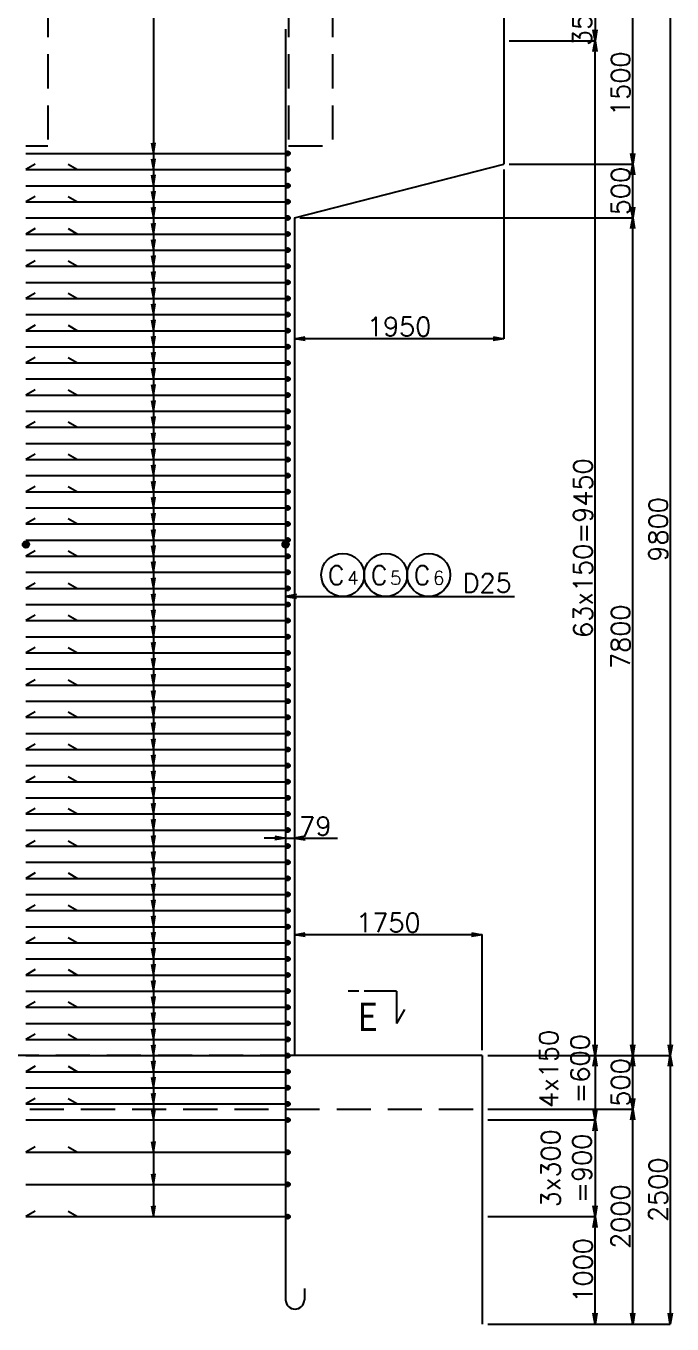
# Model space of a CAD drawing. Header units: millimetres. Extents: x -19525 to 20025, y -14225 to 14225.
# Drawn here: x -13000 to -6983, y -3950 to 8137 of the extents above; entities that cross this region are included whole.
import ezdxf

# ---------------------------------------------------------------- set-up
doc = ezdxf.new("R2010")
doc.units = ezdxf.units.MM
doc.header["$PDMODE"] = 35
doc.linetypes.add('HIDDEN2', pattern=[4.7625, 3.175, -1.5875])
for name, color, linetype in [('DIM-01', 2, 'Continuous'), ('DIM-02', 2, 'Continuous'), ('GAIKEI-01', 7, 'Continuous'), ('TEKKIN-01', 3, 'Continuous'), ('TEKKIN-02', 4, 'Continuous'), ('TEKKIN-03', 6, 'Continuous'), ('TEXT-01', 4, 'Continuous')]:
    doc.layers.add(name, color=color, linetype=linetype)
doc.styles.get("Standard").update_dxf_attribs({"font": 'txt.shx', "bigfont": 'bigfont.shx'})
doc.dimstyles.get("Standard").update_dxf_attribs({"dimscale": 50, "dimtxt": 3.5, "dimasz": 2, "dimexe": 0, "dimexo": 1, "dimgap": 0.5, "dimtad": 1, "dimdec": 0, "dimzin": 0, "dimdsep": 46, "dimtxsty": 'Standard', "dimblk1": 'OPEN', "dimblk2": 'OPEN', "dimsah": 1, "dimcen": 0, "dimclrd": 2, "dimclre": 2, "dimclrt": 6, "dimaunit": 1, "dimadec": 0, "dimazin": 0, "dimtfac": 1, "dimtdec": 4, "dimtix": 1, "dimtofl": 0, "dimtmove": 2, "dimatfit": 3, "dimldrblk": 'OPEN', "dimfxl": 0, "dimtolj": 1, "dimtzin": 0, "dimarcsym": 0})

# ---------------------------------------------------------------- blocks, each defined once
blk = doc.blocks.new('_OPEN')
at = {"color": 0, "linetype": 'ByBlock'}
for p, q in [((-1, 0.17), (0, 0)), ((0, 0), (-1, -0.17)), ((0, 0), (-1, 0))]:
    blk.add_line(p, q, dxfattribs=at)
blk = doc.blocks.new('*D15')
at = {"color": 2, "linetype": 'ByBlock'}
for p, q in [((-8500, 8350), (-7000, 8350)), ((-7000, 8250), (-7000, -1350)), ((-8700, -1450), (-7000, -1450))]:
    blk.add_line(p, q, dxfattribs=at)
at = {"layer": 'DEFPOINTS', "color": 0, "linetype": 'ByBlock'}
for p in [(-8550, 8350), (-8750, -1450), (-7000, -1450)]:
    blk.add_point(p, dxfattribs=at)
at = {"color": 2, "linetype": 'ByBlock', "xscale": 100, "yscale": 100, "zscale": 100}
for p, rotation in [((-7000, 8350), 90.00000000000006), ((-7000, -1450), 270.0000000000001)]:
    blk.add_blockref('_OPEN', p, dxfattribs=dict(at, rotation=rotation))
at = {"color": 6, "linetype": 'ByBlock', "insert": (-7112.5, 3450), "char_height": 175, "attachment_point": 5, "rotation": 90}
blk.add_mtext('\\A1;9800', dxfattribs=at)
blk = doc.blocks.new('*D16')
at = {"color": 2, "linetype": 'ByBlock'}
for p, q in [((-8700, -1450), (-7000, -1450)), ((-7000, -1550), (-7000, -3850)), ((-8700, -3950), (-7000, -3950))]:
    blk.add_line(p, q, dxfattribs=at)
at = {"layer": 'DEFPOINTS', "color": 0, "linetype": 'ByBlock'}
for p in [(-8750, -1450), (-8750, -3950), (-7000, -3950)]:
    blk.add_point(p, dxfattribs=at)
at = {"color": 2, "linetype": 'ByBlock', "xscale": 100, "yscale": 100, "zscale": 100}
for p, rotation in [((-7000, -1450), 90.00000000000006), ((-7000, -3950), 270.0000000000001)]:
    blk.add_blockref('_OPEN', p, dxfattribs=dict(at, rotation=rotation))
at = {"color": 6, "linetype": 'ByBlock', "insert": (-7112.5, -2700), "char_height": 175, "attachment_point": 5, "rotation": 90}
blk.add_mtext('\\A1;2500', dxfattribs=at)
blk = doc.blocks.new('*D56')
at = {"color": 2, "linetype": 'ByBlock'}
blk.add_line((-7350, 6950), (-7350, 8250), dxfattribs=at)
at = {"layer": 'DEFPOINTS', "color": 0, "linetype": 'ByBlock'}
for p in [(-8550, 8350), (-7350, 8350), (-8550, 6850)]:
    blk.add_point(p, dxfattribs=at)
at = {"color": 2, "linetype": 'ByBlock', "xscale": 100, "yscale": 100, "zscale": 100}
for p, rotation in [((-7350, 8350), 90.00000000000006), ((-7350, 6850), 270.0000000000001)]:
    blk.add_blockref('_OPEN', p, dxfattribs=dict(at, rotation=rotation))
at = {"color": 6, "linetype": 'ByBlock', "insert": (-7462.5, 7600), "char_height": 175, "attachment_point": 5, "rotation": 90}
blk.add_mtext('\\A1;1500', dxfattribs=at)
blk = doc.blocks.new('*D55')
at = {"color": 2, "linetype": 'ByBlock'}
for p, q in [((-10450, 6350), (-7350, 6350)), ((-7350, -1350), (-7350, 6250))]:
    blk.add_line(p, q, dxfattribs=at)
at = {"layer": 'DEFPOINTS', "color": 0, "linetype": 'ByBlock'}
for p in [(-10500, 6350), (-7350, 6350), (-8750, -1450)]:
    blk.add_point(p, dxfattribs=at)
at = {"color": 2, "linetype": 'ByBlock', "xscale": 100, "yscale": 100, "zscale": 100}
for p, rotation in [((-7350, 6350), 90.00000000000006), ((-7350, -1450), 270.0000000000001)]:
    blk.add_blockref('_OPEN', p, dxfattribs=dict(at, rotation=rotation))
at = {"color": 6, "linetype": 'ByBlock', "insert": (-7462.5, 2450), "char_height": 175, "attachment_point": 5, "rotation": 90}
blk.add_mtext('\\A1;7800', dxfattribs=at)
blk = doc.blocks.new('*D54')
at = {"color": 2, "linetype": 'ByBlock'}
for p, q in [((-7350, -1850), (-7350, -1550)), ((-8700, -1950), (-7350, -1950))]:
    blk.add_line(p, q, dxfattribs=at)
at = {"layer": 'DEFPOINTS', "color": 0, "linetype": 'ByBlock'}
for p in [(-8750, -1450), (-7350, -1450), (-8750, -1950)]:
    blk.add_point(p, dxfattribs=at)
at = {"color": 2, "linetype": 'ByBlock', "xscale": 100, "yscale": 100, "zscale": 100}
for p, rotation in [((-7350, -1450), 90.00000000000006), ((-7350, -1950), 270.0000000000001)]:
    blk.add_blockref('_OPEN', p, dxfattribs=dict(at, rotation=rotation))
at = {"color": 6, "linetype": 'ByBlock', "insert": (-7462.5, -1700), "char_height": 175, "attachment_point": 5, "rotation": 90}
blk.add_mtext('\\A1;500', dxfattribs=at)
blk = doc.blocks.new('*D53')
at = {"color": 2, "linetype": 'ByBlock'}
blk.add_line((-7350, -3850), (-7350, -2050), dxfattribs=at)
at = {"layer": 'DEFPOINTS', "color": 0, "linetype": 'ByBlock'}
for p in [(-8750, -1950), (-7350, -1950), (-8750, -3950)]:
    blk.add_point(p, dxfattribs=at)
at = {"color": 2, "linetype": 'ByBlock', "xscale": 100, "yscale": 100, "zscale": 100}
for p, rotation in [((-7350, -1950), 90.00000000000006), ((-7350, -3950), 270.0000000000001)]:
    blk.add_blockref('_OPEN', p, dxfattribs=dict(at, rotation=rotation))
at = {"color": 6, "linetype": 'ByBlock', "insert": (-7462.5, -2950), "char_height": 175, "attachment_point": 5, "rotation": 90}
blk.add_mtext('\\A1;2000', dxfattribs=at)
blk = doc.blocks.new('*D57')
at = {"color": 2, "linetype": 'ByBlock'}
for p, q in [((-8500, 6850), (-7350, 6850)), ((-7350, 6450), (-7350, 6750))]:
    blk.add_line(p, q, dxfattribs=at)
at = {"layer": 'DEFPOINTS', "color": 0, "linetype": 'ByBlock'}
for p in [(-8550, 6850), (-7350, 6850), (-10500, 6350)]:
    blk.add_point(p, dxfattribs=at)
at = {"color": 2, "linetype": 'ByBlock', "xscale": 100, "yscale": 100, "zscale": 100}
for p, rotation in [((-7350, 6850), 90.00000000000006), ((-7350, 6350), 270.0000000000001)]:
    blk.add_blockref('_OPEN', p, dxfattribs=dict(at, rotation=rotation))
at = {"color": 6, "linetype": 'ByBlock', "insert": (-7462.5, 6600), "char_height": 175, "attachment_point": 5, "rotation": 90}
blk.add_mtext('\\A1;500', dxfattribs=at)
blk = doc.blocks.new('*D77')
at = {"color": 2, "linetype": 'ByBlock'}
blk.add_line((-7700, 8250), (-7700, 8100), dxfattribs=at)
at = {"layer": 'DEFPOINTS', "color": 0, "linetype": 'ByBlock'}
for p in [(-8550, 8350), (-8550, 8000), (-7700, 8000)]:
    blk.add_point(p, dxfattribs=at)
at = {"color": 2, "linetype": 'ByBlock', "xscale": 100, "yscale": 100, "zscale": 100}
for p, rotation in [((-7700, 8350), 90.00000000000006), ((-7700, 8000), 270.0000000000001)]:
    blk.add_blockref('_OPEN', p, dxfattribs=dict(at, rotation=rotation))
at = {"color": 6, "linetype": 'ByBlock', "insert": (-7821, 8175), "char_height": 175, "attachment_point": 5, "rotation": 90}
blk.add_mtext('\\A1;350', dxfattribs=at)
blk = doc.blocks.new('*D76')
at = {"color": 2, "linetype": 'ByBlock'}
for p, q in [((-8500, 8000), (-7700, 8000)), ((-7700, -1350), (-7700, 7900))]:
    blk.add_line(p, q, dxfattribs=at)
at = {"layer": 'DEFPOINTS', "color": 0, "linetype": 'ByBlock'}
for p in [(-8550, 8000), (-7700, 8000), (-8750, -1450)]:
    blk.add_point(p, dxfattribs=at)
at = {"color": 2, "linetype": 'ByBlock', "xscale": 100, "yscale": 100, "zscale": 100}
for p, rotation in [((-7700, 8000), 90.00000000000006), ((-7700, -1450), 270.0000000000001)]:
    blk.add_blockref('_OPEN', p, dxfattribs=dict(at, rotation=rotation))
at = {"color": 6, "linetype": 'ByBlock', "insert": (-7812.5, 3275), "char_height": 175, "attachment_point": 5, "rotation": 90}
blk.add_mtext('\\A1;63x150=9450', dxfattribs=at)
blk = doc.blocks.new('*D75')
at = {"color": 2, "linetype": 'ByBlock'}
blk.add_line((-7700, -1550), (-7700, -1950), dxfattribs=at)
at = {"layer": 'DEFPOINTS', "color": 0, "linetype": 'ByBlock'}
for p in [(-8750, -1450), (-8750, -2050), (-7700, -2050)]:
    blk.add_point(p, dxfattribs=at)
at = {"color": 2, "linetype": 'ByBlock', "xscale": 100, "yscale": 100, "zscale": 100}
for p, rotation in [((-7700, -1450), 90.00000000000006), ((-7700, -2050), 270.0000000000001)]:
    blk.add_blockref('_OPEN', p, dxfattribs=dict(at, rotation=rotation))
at = {"color": 6, "linetype": 'ByBlock', "insert": (-7985, -1574), "char_height": 175, "attachment_point": 5, "rotation": 90}
blk.add_mtext('\\A1;4x150\\P=600', dxfattribs=at)
blk = doc.blocks.new('*D74')
at = {"color": 2, "linetype": 'ByBlock'}
for p, q in [((-8700, -2050), (-7700, -2050)), ((-7700, -2150), (-7700, -2850))]:
    blk.add_line(p, q, dxfattribs=at)
at = {"layer": 'DEFPOINTS', "color": 0, "linetype": 'ByBlock'}
for p in [(-8750, -2050), (-8750, -2950), (-7700, -2950)]:
    blk.add_point(p, dxfattribs=at)
at = {"color": 2, "linetype": 'ByBlock', "xscale": 100, "yscale": 100, "zscale": 100}
for p, rotation in [((-7700, -2050), 90.00000000000006), ((-7700, -2950), 270.0000000000001)]:
    blk.add_blockref('_OPEN', p, dxfattribs=dict(at, rotation=rotation))
at = {"color": 6, "linetype": 'ByBlock', "insert": (-7968, -2500), "char_height": 175, "attachment_point": 5, "rotation": 90}
blk.add_mtext('\\A1;3x300\\P=900', dxfattribs=at)
blk = doc.blocks.new('*D73')
at = {"color": 2, "linetype": 'ByBlock'}
for p, q in [((-8700, -2950), (-7700, -2950)), ((-7700, -3850), (-7700, -3050))]:
    blk.add_line(p, q, dxfattribs=at)
at = {"layer": 'DEFPOINTS', "color": 0, "linetype": 'ByBlock'}
for p in [(-8750, -2950), (-7700, -2950), (-8750, -3950)]:
    blk.add_point(p, dxfattribs=at)
at = {"color": 2, "linetype": 'ByBlock', "xscale": 100, "yscale": 100, "zscale": 100}
for p, rotation in [((-7700, -2950), 90.00000000000006), ((-7700, -3950), 270.0000000000001)]:
    blk.add_blockref('_OPEN', p, dxfattribs=dict(at, rotation=rotation))
at = {"color": 6, "linetype": 'ByBlock', "insert": (-7812.5, -3450), "char_height": 175, "attachment_point": 5, "rotation": 90}
blk.add_mtext('\\A1;1000', dxfattribs=at)
blk = doc.blocks.new('*D120')
at = {"color": 2, "linetype": 'ByBlock'}
for p, q in [((-8550, 6800), (-8550, 5225)), ((-8650, 5225), (-10400, 5225))]:
    blk.add_line(p, q, dxfattribs=at)
at = {"layer": 'DEFPOINTS', "color": 0, "linetype": 'ByBlock'}
for p in [(-8550, 6850), (-10500, 6350), (-10500, 5225)]:
    blk.add_point(p, dxfattribs=at)
at = {"color": 2, "linetype": 'ByBlock', "xscale": 100, "yscale": 100, "zscale": 100, "rotation": 180}
blk.add_blockref('_OPEN', (-10500, 5225), dxfattribs=at)
at = {"color": 2, "linetype": 'ByBlock', "xscale": 100, "yscale": 100, "zscale": 100}
blk.add_blockref('_OPEN', (-8550, 5225), dxfattribs=at)
at = {"color": 6, "linetype": 'ByBlock', "insert": (-9525, 5337.5), "char_height": 175, "attachment_point": 5}
blk.add_mtext('\\A1;1950', dxfattribs=at)
blk = doc.blocks.new('*D122')
at = {"color": 2, "linetype": 'ByBlock'}
for p, q in [((-8850, -325), (-10400, -325)), ((-8750, -1400), (-8750, -325))]:
    blk.add_line(p, q, dxfattribs=at)
at = {"layer": 'DEFPOINTS', "color": 0, "linetype": 'ByBlock'}
for p in [(-10500, -325), (-10500, -1450), (-8750, -1450)]:
    blk.add_point(p, dxfattribs=at)
at = {"color": 2, "linetype": 'ByBlock', "xscale": 100, "yscale": 100, "zscale": 100, "rotation": 180}
blk.add_blockref('_OPEN', (-10500, -325), dxfattribs=at)
at = {"color": 2, "linetype": 'ByBlock', "xscale": 100, "yscale": 100, "zscale": 100}
blk.add_blockref('_OPEN', (-8750, -325), dxfattribs=at)
at = {"color": 6, "linetype": 'ByBlock', "insert": (-9625, -212.5), "char_height": 175, "attachment_point": 5}
blk.add_mtext('\\A1;1750', dxfattribs=at)
blk = doc.blocks.new('*D128')
at = {"layer": 'DEFPOINTS', "color": 0, "linetype": 'ByBlock'}
for p in [(-10582, 575), (-10582, 575), (-10500, 575)]:
    blk.add_point(p, dxfattribs=at)
at = {"color": 6, "linetype": 'ByBlock', "insert": (-10305, 687), "char_height": 175, "attachment_point": 5}
blk.add_mtext('\\A1;79', dxfattribs=at)

msp = doc.modelspace()

# ---------------------------------------------------------------- linework, layer by layer
at = {"layer": 'DIM-01'}
for p, q in [((-10582, 575), (-10782, 575)), ((-10582, 575), (-10500, 575)), ((-10500, 575), (-10100, 575))]:
    msp.add_line(p, q, dxfattribs=at)
at = {"layer": 'DIM-02', "ltscale": 100}
for p, q in [((-11812.5, 8850), (-11812.5, -2950)), ((-10582, 2825), (-10250, 2825))]:
    msp.add_line(p, q, dxfattribs=at)
at = {"layer": 'DIM-02'}
msp.add_line((-10250, 2825), (-8450, 2825), dxfattribs=at)
for centre in [(-10050, 3025), (-9650, 3025), (-9250, 3025)]:
    msp.add_circle(centre, 200, dxfattribs=at)
at = {"layer": 'GAIKEI-01', "linetype": 'HIDDEN2', "ltscale": 100}
for p, q in [((-12795, 8350), (-12795, 7020)), ((-10555, 8350), (-10555, 7020)), ((-10145, 8350), (-10145, 7020)), ((-13000, 7020), (-12795, 7020)), ((-10555, 7020), (-10145, 7020)), ((-10500, -1450), (-15500, -1450)), ((-17250, -1950), (-8750, -1950))]:
    msp.add_line(p, q, dxfattribs=at)
at = {"layer": 'GAIKEI-01', "ltscale": 100}
for p, q in [((-8550, 8350), (-8550, 6850)), ((-10500, 6350), (-8550, 6850)), ((-10500, 6350), (-10500, -1450)), ((-8750, -1450), (-10500, -1450)), ((-8750, -1450), (-8750, -3950))]:
    msp.add_line(p, q, dxfattribs=at)
at = {"layer": 'TEKKIN-01'}
for centre, radius in [((-10562, 6950), 20), ((-10562, 6950), 10), ((-10562, 6800), 20), ((-10562, 6800), 10), ((-10562, 6650), 20), ((-10562, 6650), 10), ((-10562, 6500), 20), ((-10562, 6500), 10), ((-10562, 6350), 20), ((-10562, 6350), 10), ((-10562, 6200), 20), ((-10562, 6200), 10), ((-10562, 6050), 20), ((-10562, 6050), 10), ((-10562, 5900), 20), ((-10562, 5900), 10), ((-10562, 5750), 20), ((-10562, 5750), 10), ((-10562, 5600), 20), ((-10562, 5600), 10), ((-10562, 5450), 20), ((-10562, 5450), 10), ((-10562, 5300), 20), ((-10562, 5300), 10), ((-10562, 5150), 20), ((-10562, 5150), 10), ((-10562, 5000), 20), ((-10562, 5000), 10), ((-10562, 4850), 20), ((-10562, 4850), 10), ((-10562, 4700), 20), ((-10562, 4700), 10), ((-10562, 4550), 20), ((-10562, 4550), 10), ((-10562, 4400), 20), ((-10562, 4400), 10), ((-10562, 4250), 20), ((-10562, 4250), 10), ((-10562, 4100), 20), ((-10562, 4100), 10), ((-10562, 3950), 20), ((-10562, 3950), 10), ((-10562, 3800), 20), ((-10562, 3800), 10), ((-10562, 3650), 20), ((-10562, 3650), 10), ((-10562, 3500), 20), ((-10562, 3500), 10), ((-10562, 3350), 20), ((-10562, 3350), 10), ((-10562, 3200), 20), ((-10562, 3200), 10), ((-10562, 3050), 20), ((-10562, 3050), 10), ((-10562, 2900), 20), ((-10562, 2900), 10), ((-10562, 2750), 20), ((-10562, 2750), 10), ((-10562, 2600), 20), ((-10562, 2600), 10), ((-10562, 2450), 20), ((-10562, 2450), 10), ((-10562, 2300), 20), ((-10562, 2300), 10), ((-10562, 2150), 20), ((-10562, 2150), 10), ((-10562, 2000), 20), ((-10562, 2000), 10), ((-10562, 1850), 20), ((-10562, 1850), 10), ((-10562, 1700), 20), ((-10562, 1700), 10), ((-10562, 1550), 20), ((-10562, 1550), 10), ((-10562, 1400), 20), ((-10562, 1400), 10), ((-10562, 1250), 20), ((-10562, 1250), 10), ((-10562, 1100), 20), ((-10562, 1100), 10), ((-10562, 950), 20), ((-10562, 950), 10), ((-10562, 800), 20), ((-10562, 800), 10), ((-10562, 650), 20), ((-10562, 650), 10), ((-10562, 500), 20), ((-10562, 500), 10), ((-10562, 350), 20), ((-10562, 350), 10), ((-10562, 200), 20), ((-10562, 200), 10), ((-10562, 50), 20), ((-10562, 50), 10), ((-10562, -100), 20), ((-10562, -100), 10), ((-10562, -250), 20), ((-10562, -250), 10), ((-10562, -400), 20), ((-10562, -400), 10), ((-10562, -550), 20), ((-10562, -550), 10), ((-10562, -700), 20), ((-10562, -700), 10), ((-10562, -850), 20), ((-10562, -850), 10), ((-10562, -1000), 20), ((-10562, -1000), 10), ((-10562, -1150), 20), ((-10562, -1150), 10), ((-10562, -1300), 20), ((-10562, -1300), 10), ((-10562, -1450), 20), ((-10562, -1450), 10), ((-10562, -1600), 20), ((-10562, -1600), 10), ((-10562, -1750), 20), ((-10562, -1750), 10), ((-10562, -1900), 20), ((-10562, -1900), 10), ((-10562, -2050), 20), ((-10562, -2050), 10), ((-10562, -2350), 20), ((-10562, -2350), 10), ((-10562, -2650), 20), ((-10562, -2650), 10), ((-10562, -2950), 20), ((-10562, -2950), 10)]:
    msp.add_circle(centre, radius, dxfattribs=at)
at = {"layer": 'TEKKIN-01', "color": 4}
for centre, radius in [((-13000, 3308), 30), ((-13000, 3308), 20), ((-13000, 3308), 10), ((-10582, 3308), 30), ((-10582, 3308), 20), ((-10582, 3308), 10)]:
    msp.add_circle(centre, radius, dxfattribs=at)
at = {"layer": 'TEKKIN-02', "ltscale": 50}
for p, q in [((-10582, 8108), (-10582, -3724)), ((-10407, -3619), (-10407, -3724))]:
    msp.add_line(p, q, dxfattribs=at)
msp.add_arc((-10494.5, -3724), 87.5, 180, 0, dxfattribs=at)
at = {"layer": 'TEKKIN-03', "ltscale": 100}
for p, q in [((-13000, 6950), (-10582, 6950)), ((-12913.4, 6850), (-13000, 6800)), ((-13000, 6800), (-10582, 6800)), ((-12606.6, 6850), (-12520, 6800)), ((-13000, 6650), (-10582, 6650)), ((-12913.4, 6550), (-13000, 6500)), ((-12606.6, 6550), (-12520, 6500)), ((-13000, 6500), (-10582, 6500)), ((-13000, 6350), (-10582, 6350)), ((-12913.4, 6250), (-13000, 6200)), ((-13000, 6200), (-10582, 6200)), ((-12606.6, 6250), (-12520, 6200)), ((-13000, 6050), (-10582, 6050)), ((-12913.4, 5950), (-13000, 5900)), ((-12606.6, 5950), (-12520, 5900)), ((-13000, 5900), (-10582, 5900)), ((-13000, 5750), (-10582, 5750)), ((-12913.4, 5650), (-13000, 5600)), ((-13000, 5600), (-10582, 5600)), ((-12606.6, 5650), (-12520, 5600)), ((-13000, 5450), (-10582, 5450)), ((-12913.4, 5350), (-13000, 5300)), ((-12606.6, 5350), (-12520, 5300)), ((-13000, 5300), (-10582, 5300)), ((-13000, 5150), (-10582, 5150)), ((-12913.4, 5050), (-13000, 5000)), ((-13000, 5000), (-10582, 5000)), ((-12606.6, 5050), (-12520, 5000)), ((-13000, 4850), (-10582, 4850)), ((-12913.4, 4750), (-13000, 4700)), ((-12606.6, 4750), (-12520, 4700)), ((-13000, 4700), (-10582, 4700)), ((-13000, 4550), (-10582, 4550)), ((-12913.4, 4450), (-13000, 4400)), ((-13000, 4400), (-10582, 4400)), ((-12606.6, 4450), (-12520, 4400)), ((-13000, 4250), (-10582, 4250)), ((-12913.4, 4150), (-13000, 4100)), ((-12606.6, 4150), (-12520, 4100)), ((-13000, 4100), (-10582, 4100)), ((-13000, 3950), (-10582, 3950)), ((-12913.4, 3850), (-13000, 3800)), ((-13000, 3800), (-10582, 3800)), ((-12606.6, 3850), (-12520, 3800)), ((-13000, 3650), (-10582, 3650)), ((-12913.4, 3550), (-13000, 3500)), ((-12606.6, 3550), (-12520, 3500)), ((-13000, 3500), (-10582, 3500)), ((-13000, 3350), (-10582, 3350)), ((-12913.4, 3250), (-13000, 3200)), ((-13000, 3200), (-10582, 3200)), ((-12606.6, 3250), (-12520, 3200)), ((-13000, 3050), (-10582, 3050)), ((-12913.4, 2950), (-13000, 2900)), ((-12606.6, 2950), (-12520, 2900)), ((-13000, 2900), (-10582, 2900)), ((-13000, 2750), (-10582, 2750)), ((-12913.4, 2650), (-13000, 2600)), ((-13000, 2600), (-10582, 2600)), ((-12606.6, 2650), (-12520, 2600)), ((-13000, 2450), (-10582, 2450)), ((-12913.4, 2350), (-13000, 2300)), ((-13000, 2300), (-10582, 2300)), ((-12606.6, 2350), (-12520, 2300)), ((-13000, 2150), (-10582, 2150)), ((-12913.4, 2050), (-13000, 2000)), ((-13000, 2000), (-10582, 2000)), ((-12606.6, 2050), (-12520, 2000)), ((-13000, 1850), (-10582, 1850)), ((-12913.4, 1750), (-13000, 1700)), ((-13000, 1700), (-10582, 1700)), ((-12606.6, 1750), (-12520, 1700)), ((-13000, 1550), (-10582, 1550)), ((-12913.4, 1450), (-13000, 1400)), ((-13000, 1400), (-10582, 1400)), ((-12606.6, 1450), (-12520, 1400)), ((-13000, 1250), (-10582, 1250)), ((-12913.4, 1150), (-13000, 1100)), ((-13000, 1100), (-10582, 1100)), ((-12606.6, 1150), (-12520, 1100)), ((-13000, 950), (-10582, 950)), ((-12913.4, 850), (-13000, 800)), ((-12606.6, 850), (-12520, 800)), ((-13000, 800), (-10582, 800)), ((-13000, 650), (-10582, 650)), ((-12913.4, 550), (-13000, 500)), ((-13000, 500), (-10582, 500)), ((-12606.6, 550), (-12520, 500)), ((-13000, 350), (-10582, 350)), ((-12913.4, 250), (-13000, 200)), ((-12606.6, 250), (-12520, 200)), ((-13000, 200), (-10582, 200)), ((-13000, 50), (-10582, 50)), ((-12913.4, -50), (-13000, -100)), ((-13000, -100), (-10582, -100)), ((-12606.6, -50), (-12520, -100)), ((-13000, -250), (-10582, -250)), ((-12913.4, -350), (-13000, -400)), ((-12606.6, -350), (-12520, -400)), ((-13000, -400), (-10582, -400)), ((-13000, -550), (-10582, -550)), ((-12913.4, -650), (-13000, -700)), ((-13000, -700), (-10582, -700)), ((-12606.6, -650), (-12520, -700)), ((-13000, -850), (-10582, -850)), ((-12913.4, -950), (-13000, -1000)), ((-12606.6, -950), (-12520, -1000)), ((-13000, -1000), (-10582, -1000)), ((-13000, -1150), (-10582, -1150)), ((-12913.4, -1250), (-13000, -1300)), ((-13000, -1300), (-10582, -1300)), ((-12606.6, -1250), (-12520, -1300)), ((-13000, -1450), (-10582, -1450)), ((-12913.4, -1550), (-13000, -1600)), ((-12606.6, -1550), (-12520, -1600)), ((-13000, -1600), (-10582, -1600)), ((-13000, -1750), (-10582, -1750)), ((-12913.4, -1850), (-13000, -1900)), ((-13000, -1900), (-10582, -1900)), ((-12606.6, -1850), (-12520, -1900)), ((-13000, -2050), (-10582, -2050)), ((-12913.4, -2300), (-13000, -2350)), ((-13000, -2350), (-10582, -2350)), ((-12606.6, -2300), (-12520, -2350)), ((-13000, -2650), (-10582, -2650)), ((-12913.4, -2900), (-13000, -2950)), ((-12606.6, -2900), (-12520, -2950)), ((-13000, -2950), (-10582, -2950))]:
    msp.add_line(p, q, dxfattribs=at)
at = {"layer": 'TEXT-01', "color": 4}
for p, q in [((-9900, -850), (-10000, -850)), ((-9550, -850), (-9850, -850)), ((-9550, -850), (-9550, -1150)), ((-9475, -1020.1), (-9550, -1150))]:
    msp.add_line(p, q, dxfattribs=at)

# ---------------------------------------------------------------- block references
at = {"layer": 'DIM-01', "xscale": 100, "yscale": 100, "zscale": 100}
msp.add_blockref('_OPEN', (-10582, 575), dxfattribs=at)
at = {"layer": 'DIM-01', "xscale": -100, "yscale": 100, "zscale": 100, "rotation": 359.9999999999999}
msp.add_blockref('_OPEN', (-10500, 575), dxfattribs=at)
at = {"layer": 'DIM-02', "xscale": -100, "yscale": 100, "zscale": 100, "rotation": 90.00000000000007}
for p in [(-11812.5, 6950), (-11812.5, 6800), (-11812.5, 6650), (-11812.5, 6500), (-11812.5, 6350), (-11812.5, 6200), (-11812.5, 6050), (-11812.5, 5900), (-11812.5, 5750), (-11812.5, 5600), (-11812.5, 5450), (-11812.5, 5300), (-11812.5, 5150), (-11812.5, 5000), (-11812.5, 4850), (-11812.5, 4700), (-11812.5, 4550), (-11812.5, 4400), (-11812.5, 4250), (-11812.5, 4100), (-11812.5, 3950), (-11812.5, 3800), (-11812.5, 3650), (-11812.5, 3500), (-11812.5, 3350), (-11812.5, 3200), (-11812.5, 3050), (-11812.5, 2900), (-11812.5, 2750), (-11812.5, 2600), (-11812.5, 2450), (-11812.5, 2300), (-11812.5, 2150), (-11812.5, 2000), (-11812.5, 1850), (-11812.5, 1700), (-11812.5, 1550), (-11812.5, 1400), (-11812.5, 1250), (-11812.5, 1100), (-11812.5, 950), (-11812.5, 800), (-11812.5, 650), (-11812.5, 500), (-11812.5, 350), (-11812.5, 200), (-11812.5, 50), (-11812.5, -100), (-11812.5, -250), (-11812.5, -400), (-11812.5, -550), (-11812.5, -700), (-11812.5, -850), (-11812.5, -1000), (-11812.5, -1150), (-11812.5, -1300), (-11812.5, -1450), (-11812.5, -1600), (-11812.5, -1750), (-11812.5, -1900), (-11812.5, -2050), (-11812.5, -2350), (-11812.5, -2650), (-11812.5, -2950)]:
    msp.add_blockref('_OPEN', p, dxfattribs=at)
at = {"layer": 'DIM-02', "xscale": -100, "yscale": 100, "zscale": 100}
msp.add_blockref('_OPEN', (-10582, 2825), dxfattribs=at)

# ---------------------------------------------------------------- texts
at = {"layer": 'DIM-02', "color": 6}
for s, height, p in [('C', 175, (-10189.8, 2935)), ('4', 125, (-10009.8, 2935)), ('C', 175, (-9789.8, 2935)), ('5', 125, (-9609.8, 2935)), ('C', 175, (-9389.8, 2935)), ('6', 125, (-9209.8, 2935)), ('D25', 175, (-8933.8, 2863.4))]:
    msp.add_text(s, height=height, dxfattribs=at).set_placement(p)
at = {"layer": 'TEXT-01', "color": 4, "width": 0.8475}
msp.add_text('Ｅ', height=300, dxfattribs=at).set_placement((-9957.2, -1250.5))

# ---------------------------------------------------------------- dimensions: what is measured, and where the dimension line sits
at = {"layer": 'DIM-01'}
for base, p1, p2, angle, override, picture, middle in [((-7000, -1450), (-8550, 8350), (-8750, -1450), 270, {"dimblk1": 'OPEN', "dimblk2": 'OPEN'}, '*D15', (-7112.5, 3450)), ((-7350, 8350), (-8550, 6850), (-8550, 8350), 270, {"dimblk1": 'OPEN', "dimblk2": 'OPEN', "dimse1": 1, "dimse2": 1}, '*D56', (-7462.5, 7600)), ((-7350, 6850), (-10500, 6350), (-8550, 6850), 270, {"dimblk1": 'OPEN', "dimblk2": 'OPEN', "dimse1": 1}, '*D57', (-7462.5, 6600)), ((-7350, 6350), (-8750, -1450), (-10500, 6350), 270, {"dimblk1": 'OPEN', "dimblk2": 'OPEN', "dimse1": 1}, '*D55', (-7462.5, 2450)), ((-10500, -325), (-8750, -1450), (-10500, -1450), 0, {"dimblk1": 'OPEN', "dimblk2": 'OPEN', "dimse2": 1}, '*D122', (-9625, -212.5)), ((-7000, -3950), (-8750, -1450), (-8750, -3950), 270, {"dimblk1": 'OPEN', "dimblk2": 'OPEN'}, '*D16', (-7112.5, -2700)), ((-7350, -1450), (-8750, -1950), (-8750, -1450), 270, {"dimblk1": 'OPEN', "dimblk2": 'OPEN', "dimse2": 1}, '*D54', (-7462.5, -1700)), ((-7350, -1950), (-8750, -3950), (-8750, -1950), 270, {"dimblk1": 'OPEN', "dimblk2": 'OPEN', "dimse1": 1, "dimse2": 1}, '*D53', (-7462.5, -2950)), ((-7700, -2950), (-8750, -3950), (-8750, -2950), 270, {"dimblk1": 'OPEN', "dimblk2": 'OPEN', "dimse1": 1}, '*D73', (-7812.5, -3450))]:
    dim = msp.add_linear_dim(base=base, p1=p1, p2=p2, angle=angle, dimstyle='Standard', override=override, dxfattribs=at)
    dim.commit()
    dim.dimension.update_dxf_attribs({"geometry": picture, "text_midpoint": middle})
dim = msp.add_linear_dim(base=(-7700, 8000), p1=(-8550, 8350), p2=(-8550, 8000), angle=270, dimstyle='Standard', override={"dimblk1": 'OPEN', "dimblk2": 'OPEN', "dimse1": 1, "dimse2": 1}, dxfattribs=at)
dim.commit()
dim.dimension.update_dxf_attribs({"geometry": '*D77', "text_midpoint": (-7820.8, 8175), "dimtype": 160})
dim = msp.add_linear_dim(base=(-7700, 8000), p1=(-8750, -1450), p2=(-8550, 8000), angle=270, text='63x150=<>', dimstyle='Standard', override={"dimblk1": 'OPEN', "dimblk2": 'OPEN', "dimse1": 1}, dxfattribs=at)
dim.commit()
dim.dimension.update_dxf_attribs({"geometry": '*D76', "text_midpoint": (-7812.5, 3275)})
dim = msp.add_linear_dim(base=(-10500, 5225), p1=(-8550, 6850), p2=(-10500, 6350), dimstyle='Standard', override={"dimblk1": 'OPEN', "dimblk2": 'OPEN', "dimse2": 1}, dxfattribs=at)
dim.commit()
dim.dimension.update_dxf_attribs({"geometry": '*D120', "text_midpoint": (-9525, 5337.5)})
dim = msp.add_linear_dim(base=(-10582, 575), p1=(-10500, 575), p2=(-10582, 575), text='79', dimstyle='Standard', override={"dimblk1": 'OPEN', "dimblk2": 'OPEN', "dimse1": 1, "dimse2": 1}, dxfattribs=at)
dim.commit()
dim.dimension.update_dxf_attribs({"geometry": '*D128', "text_midpoint": (-10305.2, 687.5), "dimtype": 160})
for base, p1, p2, text, override, picture, middle in [((-7700, -2050), (-8750, -1450), (-8750, -2050), '4x150\\X=<>', {"dimblk1": 'OPEN', "dimblk2": 'OPEN', "dimse1": 1, "dimse2": 1}, '*D75', (-7984.8, -1574.1)), ((-7700, -2950), (-8750, -2050), (-8750, -2950), '3x300\\X=<>', {"dimblk1": 'OPEN', "dimblk2": 'OPEN', "dimse2": 1}, '*D74', (-7968, -2500))]:
    dim = msp.add_linear_dim(base=base, p1=p1, p2=p2, angle=270, text=text, dimstyle='Standard', override=override, dxfattribs=at)
    dim.commit()
    dim.dimension.update_dxf_attribs({"geometry": picture, "text_midpoint": middle, "dimtype": 160})

doc.saveas('drawing.dxf')
